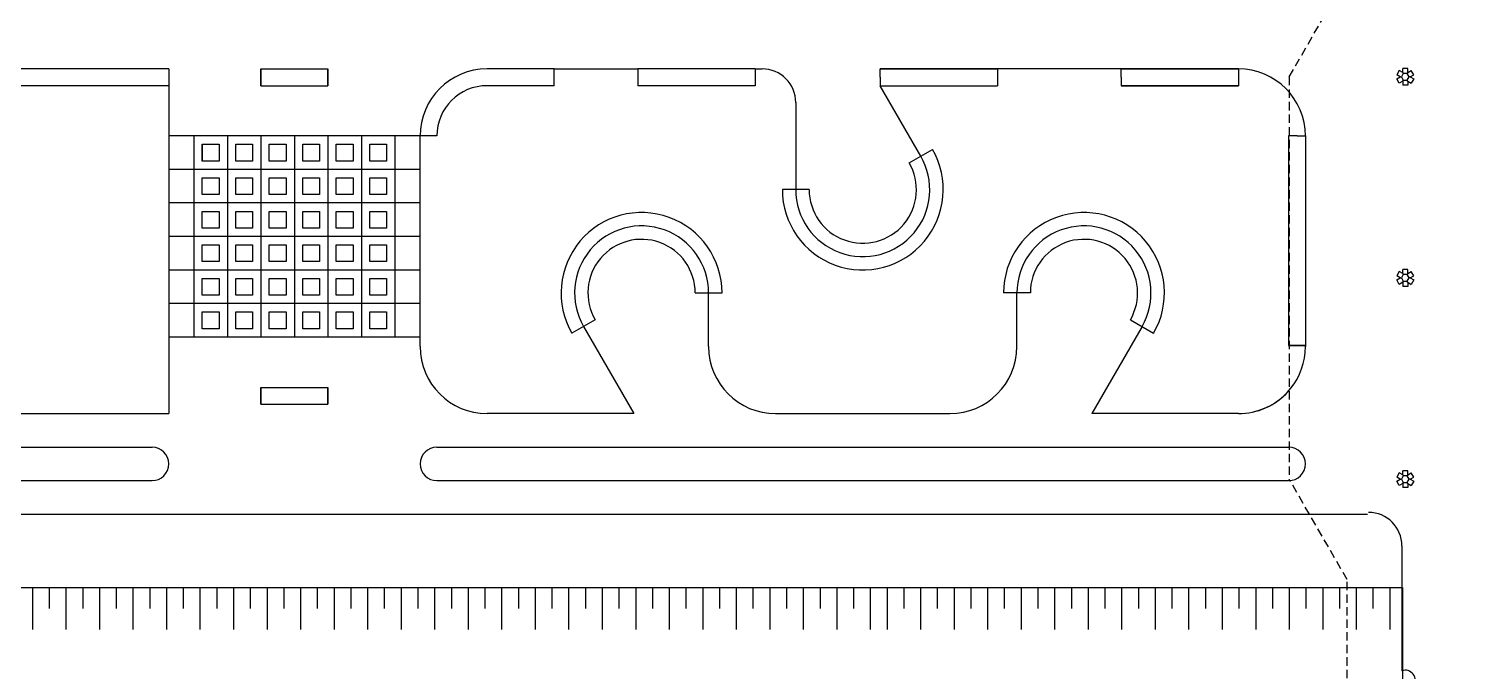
# Model space of a CAD drawing. Header units: millimetres. Extents: x 1887 to 2405, y 1100 to 1335.
# Drawn here: x 2081.76 to 2124.57, y 1192.84 to 1212.01 of the extents above; entities that cross this region are included whole.
import ezdxf

# ---------------------------------------------------------------- set-up
doc = ezdxf.new("R2010")
doc.units = ezdxf.units.MM
doc.linetypes.add('HIDDEN', pattern=[0.375, 0.25, -0.125])
for name, color, linetype in [('ar-banco-v', 1, 'Continuous'), ('AR-CALÇADA', 1, 'Continuous'), ('AR-ESTMA-C', 3, 'Continuous'), ('AR-PISO', 1, 'Continuous'), ('AR-PISO-V', 1, 'Continuous'), ('AR-PROJ', 1, 'HIDDEN'), ('AR-TALUDE', 1, 'Continuous')]:
    doc.layers.add(name, color=color, linetype=linetype)

# ---------------------------------------------------------------- blocks, each defined once
blk = doc.blocks.new('TALUDE')
at = {"layer": 'AR-TALUDE', "color": 1, "ltscale": 3}
blk.add_line((35.436, -11.476), (102.318, -11.476), dxfattribs=at)
at = {"layer": 'AR-TALUDE', "color": 1}
for p, q in [((61.436, -11.476), (61.436, -12.723)), ((61.936, -11.476), (61.936, -12.099)), ((62.436, -11.476), (62.436, -12.723)), ((62.936, -11.476), (62.936, -12.099)), ((63.436, -11.476), (63.436, -12.723)), ((63.936, -11.476), (63.936, -12.099)), ((64.436, -11.476), (64.436, -12.723)), ((64.936, -11.476), (64.936, -12.099)), ((65.436, -11.476), (65.436, -12.723)), ((65.936, -11.476), (65.936, -12.099)), ((66.436, -11.476), (66.436, -12.723)), ((66.936, -11.476), (66.936, -12.099)), ((67.436, -11.476), (67.436, -12.723)), ((67.936, -11.476), (67.936, -12.099)), ((68.436, -11.476), (68.436, -12.723)), ((68.936, -11.476), (68.936, -12.099)), ((69.436, -11.476), (69.436, -12.723)), ((69.936, -11.476), (69.936, -12.099)), ((70.436, -11.476), (70.436, -12.723)), ((70.936, -11.476), (70.936, -12.099)), ((71.436, -11.476), (71.436, -12.723)), ((71.936, -11.476), (71.936, -12.099)), ((72.436, -11.476), (72.436, -12.723)), ((72.936, -11.476), (72.936, -12.099)), ((73.436, -11.476), (73.436, -12.723)), ((73.936, -11.476), (73.936, -12.099)), ((74.436, -11.476), (74.436, -12.723)), ((74.936, -11.476), (74.936, -12.099)), ((75.436, -11.476), (75.436, -12.723)), ((75.936, -11.476), (75.936, -12.099)), ((76.436, -11.476), (76.436, -12.723)), ((76.936, -11.476), (76.936, -12.099)), ((77.436, -11.476), (77.436, -12.723)), ((77.936, -11.476), (77.936, -12.099)), ((78.436, -11.476), (78.436, -12.723)), ((78.936, -11.476), (78.936, -12.099)), ((79.436, -11.476), (79.436, -12.723)), ((79.936, -11.476), (79.936, -12.099)), ((80.436, -11.476), (80.436, -12.723)), ((80.936, -11.476), (80.936, -12.099)), ((81.436, -11.476), (81.436, -12.723)), ((81.936, -11.476), (81.936, -12.099)), ((82.436, -11.476), (82.436, -12.723)), ((82.936, -11.476), (82.936, -12.099)), ((83.436, -11.476), (83.436, -12.723)), ((83.936, -11.476), (83.936, -12.099)), ((84.436, -11.476), (84.436, -12.723)), ((84.936, -11.476), (84.936, -12.099)), ((85.436, -11.476), (85.436, -12.723)), ((85.936, -11.476), (85.936, -12.099)), ((86.436, -11.476), (86.436, -12.723)), ((86.936, -11.476), (86.936, -12.099)), ((86.936, -11.476), (86.936, -12.723)), ((87.436, -11.476), (87.436, -12.099)), ((87.936, -11.476), (87.936, -12.723)), ((88.436, -11.476), (88.436, -12.099)), ((88.936, -11.476), (88.936, -12.723)), ((89.436, -11.476), (89.436, -12.099)), ((89.936, -11.476), (89.936, -12.723)), ((90.436, -11.476), (90.436, -12.099)), ((90.936, -11.476), (90.936, -12.723)), ((91.436, -11.476), (91.436, -12.099)), ((91.936, -11.476), (91.936, -12.723)), ((92.436, -11.476), (92.436, -12.099)), ((92.936, -11.476), (92.936, -12.723)), ((93.436, -11.476), (93.436, -12.099)), ((93.936, -11.476), (93.936, -12.723)), ((94.436, -11.476), (94.436, -12.099)), ((94.936, -11.476), (94.936, -12.723)), ((95.436, -11.476), (95.436, -12.099)), ((95.936, -11.476), (95.936, -12.723)), ((96.436, -11.476), (96.436, -12.099)), ((96.936, -11.476), (96.936, -12.723)), ((97.436, -11.476), (97.436, -12.099)), ((97.936, -11.476), (97.936, -12.723)), ((98.436, -11.476), (98.436, -12.099)), ((98.936, -11.476), (98.936, -12.723)), ((99.436, -11.476), (99.436, -12.099)), ((99.936, -11.476), (99.936, -12.723)), ((100.436, -11.476), (100.436, -12.099)), ((100.936, -11.476), (100.936, -12.723)), ((101.436, -11.476), (101.436, -12.099)), ((101.936, -11.476), (101.936, -12.723))]:
    blk.add_line(p, q, dxfattribs=at)
at = {"layer": 'AR-TALUDE', "color": 1, "ltscale": 3}
blk.add_lwpolyline([(102.318, -11.476), (102.318, -14.95), (105.982, -14.95), (105.982, -10.975), (180.754, -10.975)], dxfattribs=at)
blk = doc.blocks.new('pilar15')
at = {"layer": 'AR-ESTMA-C'}
for p, q in [((-0.179, 0.19), (-0.254, 0.06)), ((-0.15, 0), (-0.254, 0.06)), ((-0.254, -0.06), (-0.15, 0)), ((-0.075, 0.13), (-0.179, 0.19)), ((-0.15, 0), (-0.115, 0)), ((0.075, 0.25), (-0.075, 0.25)), ((-0.075, 0.13), (-0.075, 0.25)), ((-0.075, 0.13), (-0.058, 0.1)), ((0.075, 0.13), (0.058, 0.1)), ((0.075, 0.13), (0.075, 0.25)), ((0.075, 0.13), (0.179, 0.19)), ((0.15, 0), (0.115, 0)), ((0.15, 0), (0.254, 0.06)), ((0.15, 0), (0.254, -0.06)), ((0.254, 0.06), (0.179, 0.19)), ((-0.179, -0.19), (-0.254, -0.06)), ((-0.075, -0.13), (-0.179, -0.19)), ((-0.075, -0.13), (-0.058, -0.1)), ((-0.075, -0.13), (-0.075, -0.25)), ((0.075, -0.25), (-0.075, -0.25)), ((0.075, -0.13), (0.058, -0.1)), ((0.075, -0.13), (0.179, -0.19)), ((0.075, -0.13), (0.075, -0.25)), ((0.254, -0.06), (0.179, -0.19))]:
    blk.add_line(p, q, dxfattribs=at)
blk.add_lwpolyline([(0.058, 0.1), (-0.058, 0.1), (-0.115, 0), (-0.058, -0.1), (0.058, -0.1), (0.115, 0)], close=True, dxfattribs=at)

msp = doc.modelspace()

# ---------------------------------------------------------------- linework, layer by layer
at = {"layer": 'ar-banco-v'}
for p, q in [((2108.033, 1208.015), (2108.725, 1208.415)), ((2108.033, 1208.015), (2108.725, 1208.415)), ((2105.047, 1207.215), (2104.247, 1207.215)), ((2101.647, 1204.131), (2102.447, 1204.131)), ((2111.647, 1204.131), (2110.847, 1204.131)), ((2111.647, 1204.131), (2110.847, 1204.131)), ((2098.661, 1203.331), (2097.969, 1202.931)), ((2098.661, 1203.331), (2097.969, 1202.931)), ((2114.633, 1203.331), (2115.325, 1202.931))]:
    msp.add_line(p, q, dxfattribs=at)
for centre, radius, start, end in [((2106.647, 1207.215), 2.4, 180, 30), ((2106.647, 1207.215), 2, 180, 30), ((2106.647, 1207.215), 1.6, 180, 30), ((2100.047, 1204.131), 2.4, 360, 210), ((2113.247, 1204.131), 2.4, 330, 180), ((2100.047, 1204.131), 2, 0, 210), ((2113.247, 1204.131), 2, 330, 180), ((2100.047, 1204.131), 1.6, 0, 210), ((2113.247, 1204.131), 1.6, 330, 180)]:
    msp.add_arc(centre, radius, start, end, dxfattribs=at)
at = {"layer": 'AR-CALÇADA'}
for p, q in [((2097.439, 1210.815), (2099.939, 1210.815)), ((2103.439, 1210.815), (2103.647, 1210.815)), ((2117.855, 1210.815), (2110.667, 1210.815)), ((2085.939, 1210.315), (2085.939, 1200.531)), ((2108.379, 1208.215), (2107.167, 1210.315)), ((2104.647, 1209.815), (2104.647, 1207.215)), ((2093.439, 1208.815), (2085.939, 1208.815)), ((2093.439, 1202.531), (2093.439, 1208.815)), ((2093.439, 1207.815), (2085.939, 1207.815)), ((2093.439, 1206.815), (2085.939, 1206.815)), ((2093.439, 1205.815), (2085.939, 1205.815)), ((2093.439, 1204.815), (2085.939, 1204.815)), ((2093.439, 1203.815), (2085.939, 1203.815)), ((2102.047, 1202.531), (2102.047, 1204.131)), ((2111.247, 1202.531), (2111.247, 1204.131)), ((2098.315, 1203.131), (2099.816, 1200.531)), ((2114.979, 1203.131), (2113.478, 1200.531)), ((2093.439, 1202.815), (2085.939, 1202.815)), ((2072.962, 1200.531), (2085.939, 1200.531)), ((2099.816, 1200.531), (2095.439, 1200.531)), ((2104.047, 1200.531), (2109.247, 1200.531)), ((2117.855, 1200.531), (2113.478, 1200.531)), ((2061.299, 1199.531), (2085.439, 1199.531)), ((2093.939, 1199.531), (2119.355, 1199.531)), ((2061.299, 1198.531), (2085.439, 1198.531)), ((2093.939, 1198.531), (2119.355, 1198.531)), ((2060.799, 1197.531), (2121.703, 1197.531))]:
    msp.add_line(p, q, dxfattribs=at)
for centre, radius, start, end in [((2103.647, 1209.815), 1, 360, 90), ((2117.855, 1208.815), 2, 360, 90), ((2095.439, 1202.531), 2, 180, 270), ((2104.047, 1202.531), 2, 180, 270), ((2109.247, 1202.531), 2, 270, 360), ((2117.855, 1202.531), 2, 283.141, 360), ((2085.439, 1199.031), 0.5, 270, 90), ((2093.939, 1199.031), 0.5, 90, 270), ((2119.355, 1199.031), 0.5, 270, 90)]:
    msp.add_arc(centre, radius, start, end, dxfattribs=at)
at = {"layer": 'AR-PISO'}
for p, q in [((2085.939, 1210.815), (2079.939, 1210.815)), ((2085.939, 1210.815), (2085.939, 1210.565)), ((2085.939, 1210.565), (2085.939, 1210.315)), ((2088.689, 1210.815), (2088.689, 1210.565)), ((2088.689, 1210.315), (2088.689, 1210.815)), ((2088.689, 1210.815), (2090.689, 1210.815)), ((2088.689, 1210.565), (2088.689, 1210.315)), ((2090.689, 1210.315), (2090.689, 1210.815)), ((2090.689, 1210.815), (2090.689, 1210.565)), ((2090.689, 1210.315), (2090.689, 1210.815)), ((2090.689, 1210.565), (2090.689, 1210.315)), ((2097.439, 1210.815), (2095.439, 1210.815)), ((2097.439, 1210.315), (2097.439, 1210.815)), ((2103.439, 1210.815), (2099.939, 1210.815)), ((2099.939, 1210.815), (2099.939, 1210.315)), ((2103.439, 1210.815), (2103.439, 1210.565)), ((2103.439, 1210.565), (2103.439, 1210.315)), ((2110.667, 1210.815), (2107.167, 1210.815)), ((2107.167, 1210.815), (2110.667, 1210.815)), ((2107.167, 1210.565), (2107.167, 1210.815)), ((2107.167, 1210.565), (2107.167, 1210.315)), ((2110.667, 1210.815), (2110.667, 1210.315)), ((2114.355, 1210.815), (2117.855, 1210.815)), ((2117.855, 1210.815), (2114.355, 1210.815)), ((2114.355, 1210.565), (2114.355, 1210.815)), ((2114.355, 1210.565), (2114.355, 1210.315)), ((2117.855, 1210.815), (2117.855, 1210.315)), ((2085.939, 1210.315), (2079.939, 1210.315)), ((2088.689, 1210.315), (2090.689, 1210.315)), ((2097.439, 1210.315), (2095.439, 1210.315)), ((2103.439, 1210.315), (2099.939, 1210.315)), ((2107.167, 1210.315), (2110.667, 1210.315)), ((2114.355, 1210.315), (2117.855, 1210.315)), ((2117.855, 1210.315), (2114.355, 1210.315)), ((2086.689, 1208.815), (2086.689, 1202.815)), ((2086.939, 1208.565), (2086.939, 1208.315)), ((2087.439, 1208.565), (2087.439, 1208.315)), ((2087.689, 1208.815), (2087.689, 1202.815)), ((2088.689, 1208.815), (2088.689, 1202.815)), ((2089.689, 1208.815), (2089.689, 1202.815)), ((2090.689, 1208.815), (2090.689, 1202.815)), ((2091.689, 1208.815), (2091.689, 1202.815)), ((2092.689, 1208.815), (2092.689, 1202.815)), ((2093.939, 1208.815), (2093.439, 1208.815)), ((2119.355, 1208.815), (2119.355, 1202.565)), ((2119.355, 1208.815), (2119.355, 1202.565)), ((2119.605, 1208.815), (2119.355, 1208.815)), ((2119.605, 1208.815), (2119.855, 1208.815)), ((2119.855, 1208.815), (2119.855, 1202.565)), ((2119.855, 1208.815), (2119.855, 1202.531)), ((2086.939, 1208.315), (2086.939, 1208.065)), ((2087.439, 1208.315), (2087.439, 1208.065)), ((2119.355, 1202.565), (2119.855, 1202.565)), ((2119.605, 1202.565), (2119.355, 1202.565)), ((2119.855, 1202.565), (2119.605, 1202.565)), ((2088.689, 1201.315), (2090.689, 1201.315)), ((2088.689, 1201.315), (2088.689, 1200.815)), ((2088.689, 1201.065), (2088.689, 1201.315)), ((2090.689, 1201.315), (2090.689, 1200.815)), ((2090.689, 1201.065), (2090.689, 1201.315)), ((2090.689, 1201.315), (2090.689, 1200.815)), ((2088.689, 1200.815), (2088.689, 1201.065)), ((2088.689, 1200.815), (2090.689, 1200.815)), ((2090.689, 1200.815), (2090.689, 1201.065))]:
    msp.add_line(p, q, dxfattribs=at)
for points in [[(2086.939, 1208.565), (2087.439, 1208.565), (2087.439, 1208.065), (2086.939, 1208.065)], [(2087.939, 1208.565), (2088.439, 1208.565), (2088.439, 1208.065), (2087.939, 1208.065)], [(2088.939, 1208.565), (2089.439, 1208.565), (2089.439, 1208.065), (2088.939, 1208.065)], [(2089.939, 1208.565), (2090.439, 1208.565), (2090.439, 1208.065), (2089.939, 1208.065)], [(2090.939, 1208.565), (2091.439, 1208.565), (2091.439, 1208.065), (2090.939, 1208.065)], [(2091.939, 1208.565), (2092.439, 1208.565), (2092.439, 1208.065), (2091.939, 1208.065)], [(2086.939, 1207.565), (2087.439, 1207.565), (2087.439, 1207.065), (2086.939, 1207.065)], [(2087.939, 1207.565), (2088.439, 1207.565), (2088.439, 1207.065), (2087.939, 1207.065)], [(2088.939, 1207.565), (2089.439, 1207.565), (2089.439, 1207.065), (2088.939, 1207.065)], [(2089.939, 1207.565), (2090.439, 1207.565), (2090.439, 1207.065), (2089.939, 1207.065)], [(2090.939, 1207.565), (2091.439, 1207.565), (2091.439, 1207.065), (2090.939, 1207.065)], [(2091.939, 1207.565), (2092.439, 1207.565), (2092.439, 1207.065), (2091.939, 1207.065)], [(2086.939, 1206.565), (2087.439, 1206.565), (2087.439, 1206.065), (2086.939, 1206.065)], [(2087.939, 1206.565), (2088.439, 1206.565), (2088.439, 1206.065), (2087.939, 1206.065)], [(2088.939, 1206.565), (2089.439, 1206.565), (2089.439, 1206.065), (2088.939, 1206.065)], [(2089.939, 1206.565), (2090.439, 1206.565), (2090.439, 1206.065), (2089.939, 1206.065)], [(2090.939, 1206.565), (2091.439, 1206.565), (2091.439, 1206.065), (2090.939, 1206.065)], [(2091.939, 1206.565), (2092.439, 1206.565), (2092.439, 1206.065), (2091.939, 1206.065)], [(2086.939, 1205.565), (2087.439, 1205.565), (2087.439, 1205.065), (2086.939, 1205.065)], [(2087.939, 1205.565), (2088.439, 1205.565), (2088.439, 1205.065), (2087.939, 1205.065)], [(2088.939, 1205.565), (2089.439, 1205.565), (2089.439, 1205.065), (2088.939, 1205.065)], [(2089.939, 1205.565), (2090.439, 1205.565), (2090.439, 1205.065), (2089.939, 1205.065)], [(2090.939, 1205.565), (2091.439, 1205.565), (2091.439, 1205.065), (2090.939, 1205.065)], [(2091.939, 1205.565), (2092.439, 1205.565), (2092.439, 1205.065), (2091.939, 1205.065)], [(2086.939, 1204.565), (2087.439, 1204.565), (2087.439, 1204.065), (2086.939, 1204.065)], [(2087.939, 1204.565), (2088.439, 1204.565), (2088.439, 1204.065), (2087.939, 1204.065)], [(2088.939, 1204.565), (2089.439, 1204.565), (2089.439, 1204.065), (2088.939, 1204.065)], [(2089.939, 1204.565), (2090.439, 1204.565), (2090.439, 1204.065), (2089.939, 1204.065)], [(2090.939, 1204.565), (2091.439, 1204.565), (2091.439, 1204.065), (2090.939, 1204.065)], [(2091.939, 1204.565), (2092.439, 1204.565), (2092.439, 1204.065), (2091.939, 1204.065)], [(2086.939, 1203.565), (2087.439, 1203.565), (2087.439, 1203.065), (2086.939, 1203.065)], [(2087.939, 1203.565), (2088.439, 1203.565), (2088.439, 1203.065), (2087.939, 1203.065)], [(2088.939, 1203.565), (2089.439, 1203.565), (2089.439, 1203.065), (2088.939, 1203.065)], [(2089.939, 1203.565), (2090.439, 1203.565), (2090.439, 1203.065), (2089.939, 1203.065)], [(2090.939, 1203.565), (2091.439, 1203.565), (2091.439, 1203.065), (2090.939, 1203.065)], [(2091.939, 1203.565), (2092.439, 1203.565), (2092.439, 1203.065), (2091.939, 1203.065)]]:
    msp.add_lwpolyline(points, close=True, dxfattribs=at)
for centre, radius, start, end in [((2095.439, 1208.815), 2, 90, 180), ((2095.439, 1208.815), 1.5, 90, 180), ((2117.855, 1202.531), 2, 270, 317.8826)]:
    msp.add_arc(centre, radius, start, end, dxfattribs=at)
at = {"layer": 'AR-PISO-V'}
msp.add_line((2122.734, 1196.586), (2122.734, 1192.859), dxfattribs=at)
for centre, radius, start, end in [((2121.734, 1196.586), 1, 0, 90), ((2122.834, 1192.578), 0.298, 250.4068, 109.5932)]:
    msp.add_arc(centre, radius, start, end, dxfattribs=at)
at = {"layer": 'AR-PROJ'}
for p, q in [((2119.37, 1210.578), (2121.102, 1213.578)), ((2119.37, 1210.578), (2119.37, 1198.578)), ((2121.102, 1195.578), (2119.37, 1198.578)), ((2121.102, 1177.636), (2121.102, 1195.578))]:
    msp.add_line(p, q, dxfattribs=at)

# ---------------------------------------------------------------- block references
at = {"layer": 'AR-ESTMA-C', "ltscale": 0.25}
for p in [(2122.834, 1210.578), (2122.834, 1204.578), (2122.834, 1198.578)]:
    msp.add_blockref('pilar15', p, dxfattribs=at)
at = {"layer": 'AR-TALUDE'}
msp.add_blockref('TALUDE', (2020.435, 1206.815), dxfattribs=at)

doc.saveas('drawing.dxf')
